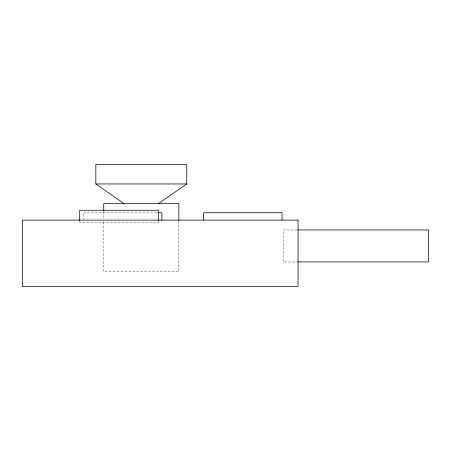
<?xml version="1.0" encoding="UTF-8"?>
<svg xmlns="http://www.w3.org/2000/svg" width="451" height="451" viewBox="0 0 451 451"><rect width="100%" height="100%" fill="white"/><g stroke="black" fill="none" stroke-linecap="round" stroke-linejoin="round"><path stroke-width="0.34" stroke-dasharray="2.25 1.69" d="M156.627 212.731L83.181 212.731L83.181 219.44M297.401 229.954L283.313 229.954L283.313 261.935L297.401 261.935M178.861 221.193L178.861 271.773L103.73 271.773L103.73 219.789M158.431 221.204L158.431 222.574L79.709 222.574L79.709 221.204M103.73 211.356L103.73 219.085"/><path stroke-width="0.68" d="M158.515 203.632L186.759 183.952L186.759 164.468L95.837 164.468L95.837 183.952L124.076 203.632M95.837 183.952L186.759 183.952M157.935 212.731L161.898 212.731L161.898 220.111M298.105 229.954L428.45 229.954L428.45 261.935L298.105 261.935M282.061 220.111L282.061 212.731L203.672 212.731L203.672 220.111M178.861 220.488L178.861 203.632L103.73 203.632L103.73 210.656M158.431 220.522L158.431 210.273L79.709 210.273L79.709 220.522M298.072 220.111L22.55 220.111L22.55 286.532L298.072 286.532L298.072 220.111"/></g></svg>
